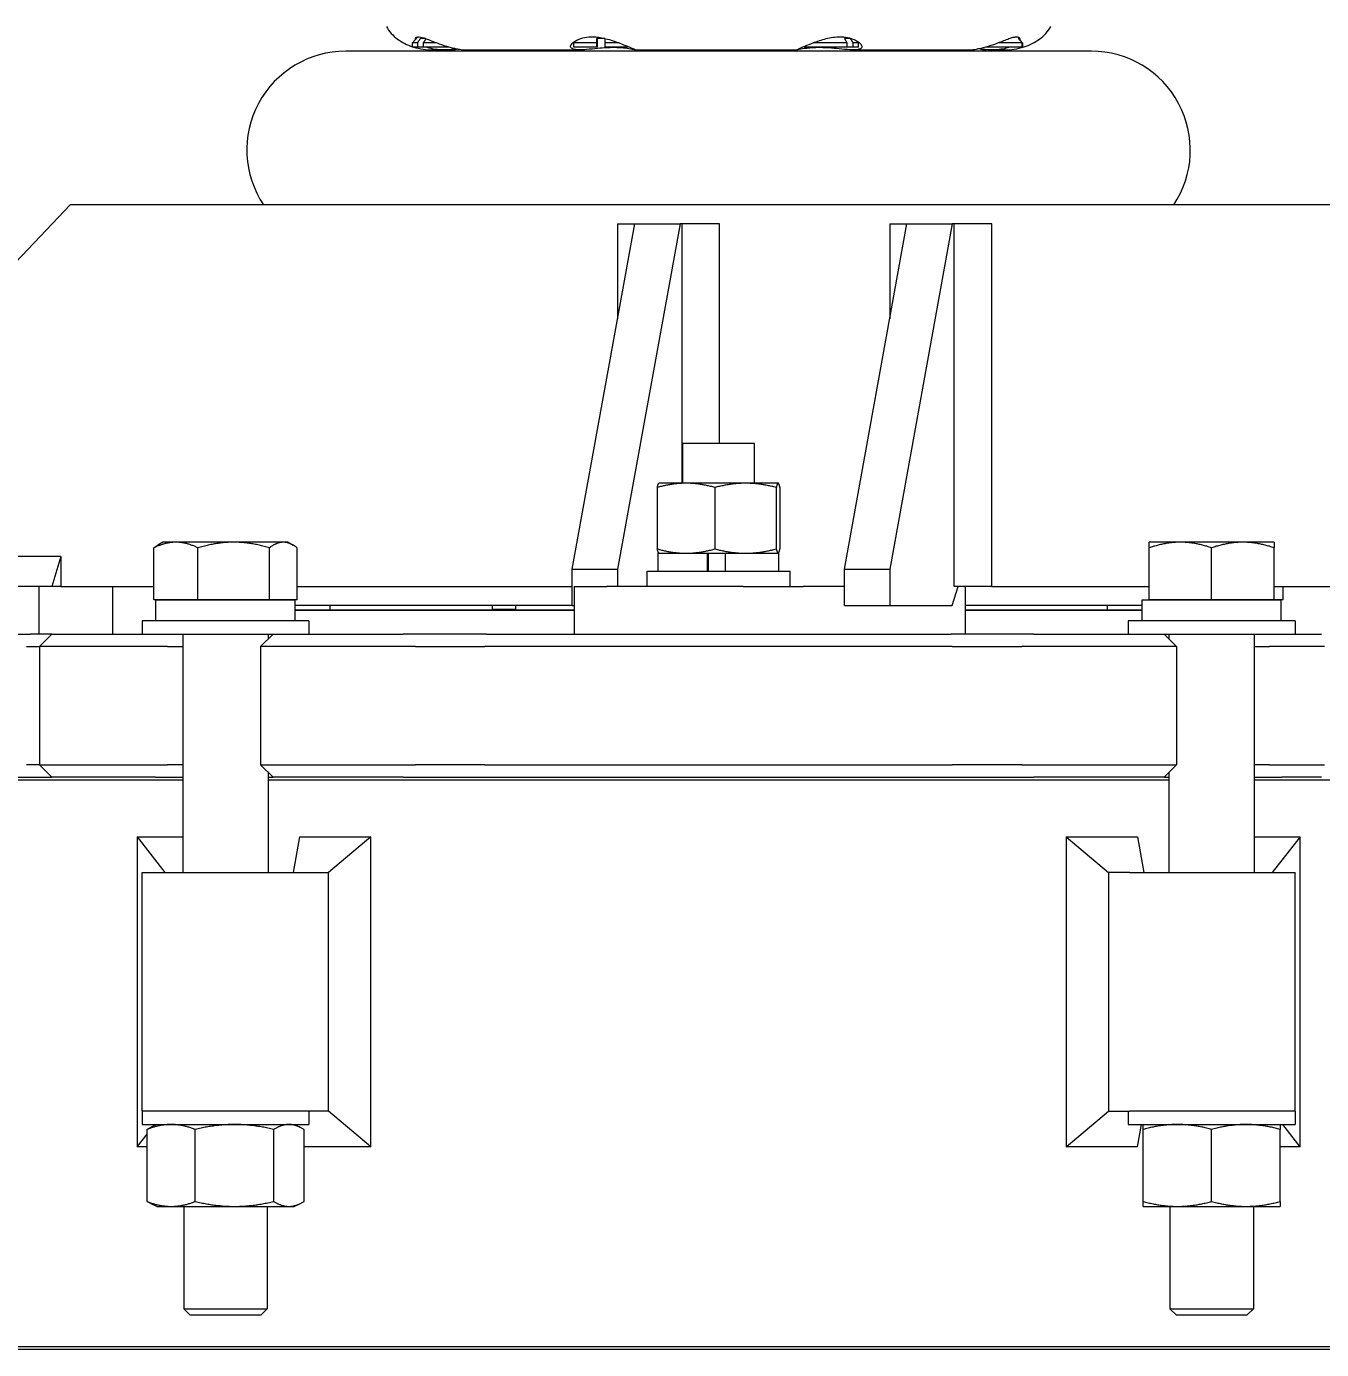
# Model space of a CAD drawing. Header units: inches. Extents: x 19 to 503, y 6 to 322.
# Drawn here: x 363.88 to 377.46, y 124.9 to 138.77 of the extents above; entities that cross this region are included whole.
import ezdxf

# ---------------------------------------------------------------- set-up
doc = ezdxf.new("R2010")
doc.units = ezdxf.units.IN
doc.header["$LTSCALE"] = 15
doc.header["$MEASUREMENT"] = 0
doc.layers.add('Dimension (ANSI)', color=7, linetype='Continuous', lineweight=25)
doc.layers.add('Visible (ANSI)', color=7, linetype='Continuous', lineweight=50)
doc.styles.add('MEMCOR Medium', font='arial.ttf')
doc.dimstyles.new('Default (ANSI)', dxfattribs={"dimscale": 15, "dimtxt": 0.15, "dimasz": 0.098425, "dimexe": 0.125, "dimexo": 0.0625, "dimgap": 0.031496, "dimtad": 0, "dimtih": 1, "dimtoh": 1, "dimdec": 4, "dimrnd": 1e-08, "dimzin": 3, "dimdsep": 46, "dimlunit": 5, "dimtxsty": 'MEMCOR Medium', "dimcen": 0.09, "dimdle": 0.393701, "dimclrd": 256, "dimclre": 256, "dimclrt": 256, "dimadec": 0, "dimazin": 1, "dimtfac": 0.8, "dimtofl": 0, "dimtmove": 0, "dimatfit": 3, "dimfxl": 1, "dimfrac": 1, "dimtolj": 1, "dimtzin": 4, "dimlwd": -1, "dimlwe": -1, "dimarcsym": 0})

# ---------------------------------------------------------------- blocks, each defined once
blk = doc.blocks.new('*D24')
at = {"layer": 'Defpoints', "color": 0, "transparency": 16777216}
for p in [(371.709, 141.416), (425.908, 141.416), (393.854, 44.463)]:
    blk.add_point(p, dxfattribs=at)
at = {"layer": 'Dimension (ANSI)', "transparency": 16777216}
for p, q in [((372.646, 141.416), (427.783, 141.416)), ((425.908, 139.94), (425.908, 125.155)), ((425.908, 45.94), (425.908, 109.677)), ((394.792, 44.463), (427.783, 44.463))]:
    blk.add_line(p, q, dxfattribs=at)
for points in [[(425.662, 139.94), (426.154, 139.94), (425.908, 141.416)], [(425.662, 45.94), (426.154, 45.94), (425.908, 44.463)]]:
    blk.add_solid(points, dxfattribs=at)
at = {"layer": 'Dimension (ANSI)', "transparency": 16777216, "char_height": 2.25, "attachment_point": 2, "style": 'MEMCOR Medium'}
for s, insert in [('\\A1; \\fArial|b0|i0;\\H2.2500;96{\\H0.8x;\\S15#16;} in', (425.908, 121.603)), ('\\A1;[2462.6 mm]{\\P\\fArial|b0|i0;\\H2.2500;SHIPPING\\P\\fArial|b0|i0;\\H2.2500;HEIGHT}', (425.908, 116.944))]:
    blk.add_mtext(s, dxfattribs=dict(at, insert=insert))

msp = doc.modelspace()

# ---------------------------------------------------------------- linework, layer by layer
at = {"layer": 'Visible (ANSI)', "linetype": 'Continuous', "lineweight": 18}
for p, q in [((367.97981, 138.66349), (367.9246, 138.59998)), ((367.97882, 138.59998), (367.9246, 138.59998)), ((367.9246, 138.55594), (367.9246, 138.59998)), ((367.97882, 138.55594), (367.97882, 138.59998)), ((368.0637, 138.64394), (368.00643, 138.64394)), ((368.0377, 138.59998), (368.0377, 138.55594)), ((368.17743, 138.59998), (368.0377, 138.59998)), ((369.63658, 138.62238), (369.61711, 138.59998)), ((369.85666, 138.59998), (369.61711, 138.59998)), ((369.61711, 138.55594), (369.61711, 138.59998)), ((369.85666, 138.55594), (369.85666, 138.59998)), ((369.94099, 138.64394), (369.857, 138.64394)), ((369.86156, 138.59998), (369.86156, 138.55594)), ((369.94065, 138.59998), (369.94065, 138.55594)), ((370.08792, 138.59998), (369.94065, 138.59998)), ((372.48266, 138.59998), (372.12494, 138.59998)), ((372.51544, 138.64394), (372.45553, 138.64394)), ((372.48266, 138.55594), (372.48266, 138.59998)), ((372.54257, 138.59998), (372.54257, 138.55594)), ((372.59975, 138.59998), (372.54257, 138.59998)), ((372.58177, 138.62066), (372.59975, 138.59998)), ((372.59975, 138.55594), (372.59975, 138.59998)), ((374.31856, 138.59998), (374.06406, 138.59998)), ((374.26695, 138.66337), (374.28384, 138.64394)), ((374.28384, 138.64394), (374.27985, 138.64394)), ((374.31856, 138.55594), (374.31856, 138.59998)), ((374.31929, 138.59998), (374.31929, 138.55594)), ((375.04386, 138.51257), (367.22386, 138.51257)), ((367.97882, 138.55594), (367.9246, 138.55594)), ((368.0377, 138.55594), (367.97882, 138.55594)), ((368.30879, 138.55594), (368.0377, 138.55594)), ((368.13866, 138.52594), (368.25407, 138.52594)), ((368.25407, 138.52594), (368.26887, 138.52594)), ((368.49033, 138.52594), (369.67977, 138.52594)), ((369.85666, 138.55594), (369.61711, 138.55594)), ((369.86156, 138.55594), (369.85666, 138.55594)), ((370.18511, 138.55594), (369.94065, 138.55594)), ((370.18511, 138.55594), (370.18511, 138.56134)), ((370.26033, 138.52594), (371.95726, 138.52594)), ((372.03175, 138.55594), (372.03175, 138.56256)), ((372.48266, 138.55594), (372.03175, 138.55594)), ((372.54257, 138.55594), (372.48266, 138.55594)), ((372.54204, 138.52594), (373.75242, 138.52594)), ((372.59975, 138.55594), (372.54257, 138.55594)), ((374.31856, 138.55594), (373.93229, 138.55594)), ((373.99885, 138.52594), (374.12906, 138.52594)), ((374.31929, 138.55594), (374.31856, 138.55594)), ((361.95537, 134.40094), (364.33301, 136.90094)), ((382.76083, 136.90094), (364.33301, 136.90094)), ((369.59968, 133.08094), (370.25479, 136.70094)), ((370.07501, 136.70094), (370.25479, 136.70094)), ((370.07501, 136.70094), (370.07501, 135.70753)), ((370.73032, 136.70094), (370.0752, 133.08094)), ((370.25479, 136.70094), (370.73032, 136.70094)), ((370.75118, 136.70094), (370.73032, 136.70094)), ((371.14495, 136.70094), (370.75118, 136.70094)), ((370.75118, 133.98294), (370.75118, 136.70094)), ((371.14495, 134.40094), (371.14495, 136.70094)), ((372.45285, 133.08094), (373.10796, 136.70094)), ((372.92818, 136.70094), (373.10796, 136.70094)), ((372.92818, 136.70094), (372.92818, 135.70753)), ((373.58349, 136.70094), (372.92837, 133.08094)), ((373.10796, 136.70094), (373.58349, 136.70094)), ((373.60435, 136.70094), (373.58349, 136.70094)), ((373.99812, 136.70094), (373.60435, 136.70094)), ((373.60435, 132.90094), (373.60435, 136.70094)), ((373.99812, 132.90094), (373.99812, 136.70094)), ((371.50921, 134.40094), (370.75921, 134.40094)), ((370.75921, 133.98294), (370.75921, 134.40094)), ((371.50921, 133.98294), (371.50921, 134.40094)), ((370.49079, 133.93785), (370.49079, 133.29403)), ((370.50921, 133.98294), (370.50831, 133.98252)), ((370.79318, 133.98294), (370.50921, 133.98294)), ((371.41729, 133.98294), (370.79318, 133.98294)), ((371.09558, 133.93785), (371.09558, 133.29403)), ((371.75831, 133.98294), (371.41729, 133.98294)), ((371.739, 133.93785), (371.739, 133.29403)), ((371.75921, 133.98294), (371.75831, 133.98294)), ((371.75921, 133.98294), (371.76011, 133.98252)), ((371.77763, 133.93785), (371.77763, 133.29403)), ((365.21273, 132.76057), (365.21273, 133.30598)), ((365.30773, 133.36457), (365.25368, 133.33336)), ((365.44329, 133.36457), (365.30773, 133.36457)), ((366.04936, 133.36457), (365.44329, 133.36457)), ((365.67386, 132.76057), (365.67386, 133.30598)), ((366.5698, 133.36457), (366.04936, 133.36457)), ((366.42486, 132.76057), (366.42486, 133.30598)), ((366.61973, 133.36457), (366.5698, 133.36457)), ((366.61973, 133.36457), (366.67378, 133.33336)), ((366.71473, 132.76057), (366.71473, 133.30598)), ((375.976, 133.36457), (375.648, 133.36457)), ((375.648, 132.76057), (375.648, 133.30598)), ((376.632, 133.36457), (375.976, 133.36457)), ((376.304, 132.76057), (376.304, 133.30598)), ((376.96, 133.36457), (376.632, 133.36457)), ((376.96, 132.76057), (376.96, 133.30598)), ((364.2379, 133.21344), (361.95537, 133.21344)), ((364.2379, 133.21344), (364.14134, 132.90094)), ((364.2379, 133.21344), (364.2379, 132.90094)), ((370.50171, 133.24894), (371.01846, 133.24894)), ((370.50171, 133.06094), (370.50171, 133.24894)), ((370.50921, 133.24894), (370.50831, 133.24936)), ((371.01872, 133.24894), (371.01846, 133.24894)), ((371.01846, 133.06094), (371.01846, 133.24894)), ((371.01872, 133.24894), (371.20634, 133.24894)), ((371.02744, 133.06094), (371.02744, 133.24894)), ((371.20634, 133.06094), (371.20634, 133.24894)), ((371.20634, 133.24894), (371.76671, 133.24894)), ((371.75921, 133.24894), (371.76011, 133.24936)), ((371.76671, 133.06094), (371.76671, 133.24894)), ((369.59968, 133.08094), (370.0752, 133.08094)), ((369.59968, 132.70094), (369.59968, 133.08094)), ((370.0752, 133.08094), (370.0752, 132.90094)), ((370.38421, 133.06094), (371.88421, 133.06094)), ((370.38421, 132.90094), (370.38421, 133.06094)), ((371.88421, 132.90094), (371.88421, 133.06094)), ((372.45285, 133.08094), (372.92837, 133.08094)), ((372.45285, 132.70094), (372.45285, 133.08094)), ((372.92837, 133.08094), (372.92837, 132.70094)), ((364.00614, 132.90094), (358.77533, 132.90094)), ((364.2379, 132.90094), (364.00614, 132.90094)), ((364.00614, 132.90094), (364.00614, 132.40094)), ((364.2379, 132.90094), (364.14134, 132.90094)), ((364.2379, 132.90094), (365.21273, 132.90094)), ((364.77868, 132.90094), (364.77868, 132.40094)), ((366.71473, 132.90094), (369.59968, 132.90094)), ((369.61811, 132.90094), (369.9636, 132.90094)), ((369.61811, 132.90094), (369.61811, 132.40094)), ((371.39019, 132.90094), (369.9636, 132.90094)), ((371.39019, 132.90094), (372.02022, 132.90094)), ((372.45285, 132.90094), (372.02022, 132.90094)), ((373.58349, 132.70094), (373.64529, 132.90094)), ((373.99812, 132.90094), (373.60435, 132.90094)), ((373.71982, 132.90094), (373.71982, 132.40094)), ((373.99812, 132.90094), (375.648, 132.90094)), ((376.96, 132.90094), (385.10615, 132.90094)), ((377.055, 132.76057), (377.055, 132.90094)), ((365.44329, 132.76057), (365.21273, 132.76057)), ((365.23423, 132.76056), (366.69323, 132.76056)), ((365.23423, 132.54156), (365.23423, 132.76056)), ((365.30773, 132.76057), (365.30773, 132.76056)), ((365.67386, 132.76057), (365.44329, 132.76057)), ((366.04936, 132.76057), (365.67386, 132.76057)), ((366.42486, 132.76057), (366.04936, 132.76057)), ((366.5698, 132.76057), (366.42486, 132.76057)), ((366.71473, 132.76057), (366.5698, 132.76057)), ((366.61973, 132.76057), (366.61973, 132.76056)), ((366.69323, 132.54156), (366.69323, 132.76056)), ((375.5745, 132.76056), (377.0335, 132.76056)), ((375.5745, 132.54156), (375.5745, 132.76056)), ((375.976, 132.76057), (375.648, 132.76057)), ((375.648, 132.76057), (375.648, 132.76056)), ((376.304, 132.76057), (375.976, 132.76057)), ((376.632, 132.76057), (376.304, 132.76057)), ((376.96, 132.76057), (376.632, 132.76057)), ((377.055, 132.76057), (376.96, 132.76057)), ((376.96, 132.76057), (376.96, 132.76056)), ((377.0335, 132.54156), (377.0335, 132.76056)), ((369.59968, 132.70094), (366.69323, 132.70094)), ((369.61811, 132.65094), (366.69323, 132.65094)), ((366.69323, 132.65094), (369.61811, 132.65094)), ((367.05794, 132.70094), (367.05794, 132.65094)), ((368.75886, 132.70094), (368.75886, 132.66094)), ((368.75886, 132.66094), (369.00362, 132.66094)), ((369.00362, 132.70094), (369.00362, 132.65094)), ((369.59968, 132.70094), (369.61811, 132.70094)), ((372.45285, 132.70094), (372.92837, 132.70094)), ((372.92837, 132.70094), (373.58349, 132.70094)), ((375.5745, 132.70094), (373.71982, 132.70094)), ((375.5745, 132.65094), (373.71982, 132.65094)), ((373.71982, 132.65094), (375.5745, 132.65094)), ((375.20979, 132.70094), (375.20979, 132.65094)), ((366.83873, 132.54156), (365.08873, 132.54156)), ((365.08873, 132.54156), (365.08873, 132.40094)), ((366.83873, 132.54156), (366.83873, 132.40094)), ((377.179, 132.54156), (375.429, 132.54156)), ((375.429, 132.54156), (375.429, 132.40094)), ((377.179, 132.54156), (377.179, 132.40094)), ((359.41071, 132.40094), (363.91396, 132.40094)), ((364.14322, 132.40094), (363.91396, 132.40094)), ((364.14322, 132.40094), (364.01322, 132.27094)), ((364.14322, 132.40094), (364.81125, 132.40094)), ((364.81125, 132.40094), (365.08377, 132.40094)), ((365.08377, 132.40094), (365.22733, 132.40094)), ((365.22733, 132.40094), (366.4616, 132.40094)), ((365.51623, 132.40094), (365.51623, 129.90094)), ((366.4616, 132.40094), (366.3316, 132.27094)), ((366.41123, 132.40094), (366.41123, 132.35057)), ((366.4616, 132.40094), (366.56146, 132.40094)), ((366.56146, 132.40094), (366.83755, 132.40094)), ((366.83755, 132.40094), (367.82808, 132.40094)), ((368.01709, 132.40094), (367.82808, 132.40094)), ((368.69673, 132.40094), (368.01709, 132.40094)), ((368.69673, 132.40094), (373.571, 132.40094)), ((374.25063, 132.40094), (373.571, 132.40094)), ((374.43965, 132.40094), (374.25063, 132.40094)), ((374.43965, 132.40094), (375.43018, 132.40094)), ((375.43018, 132.40094), (375.70627, 132.40094)), ((375.70627, 132.40094), (375.80612, 132.40094)), ((375.80612, 132.40094), (375.93612, 132.27094)), ((375.80612, 132.40094), (377.0404, 132.40094)), ((375.8565, 132.40094), (375.8565, 132.35057)), ((376.7515, 132.40094), (376.7515, 129.90094)), ((377.0404, 132.40094), (377.18396, 132.40094)), ((377.18396, 132.40094), (377.45647, 132.40094)), ((363.87622, 132.27094), (364.01322, 132.27094)), ((364.78107, 132.27094), (364.01322, 132.27094)), ((364.01322, 132.27094), (364.01322, 131.03094)), ((365.05489, 132.27094), (364.78107, 132.27094)), ((365.35562, 132.27094), (365.05489, 132.27094)), ((365.35562, 132.27094), (365.51623, 132.27094)), ((366.53963, 132.27094), (366.3316, 132.27094)), ((366.3316, 132.27094), (366.3316, 131.03094)), ((366.81704, 132.27094), (366.53963, 132.27094)), ((367.95558, 132.27094), (366.81704, 132.27094)), ((367.95558, 132.27094), (368.1446, 132.27094)), ((368.1446, 132.27094), (368.68399, 132.27094)), ((373.58374, 132.27094), (368.68399, 132.27094)), ((373.58374, 132.27094), (374.12313, 132.27094)), ((374.12313, 132.27094), (374.31215, 132.27094)), ((375.45068, 132.27094), (374.31215, 132.27094)), ((375.7281, 132.27094), (375.45068, 132.27094)), ((375.93612, 132.27094), (375.7281, 132.27094)), ((375.93612, 132.27094), (375.93612, 131.03094)), ((376.7515, 132.27094), (376.91211, 132.27094)), ((377.21284, 132.27094), (376.91211, 132.27094)), ((377.48665, 132.27094), (377.21284, 132.27094)), ((364.01322, 131.03094), (363.87622, 131.03094)), ((364.01322, 131.03094), (364.78107, 131.03094)), ((364.14322, 130.90094), (364.01322, 131.03094)), ((364.78107, 131.03094), (365.05489, 131.03094)), ((365.05489, 131.03094), (365.35562, 131.03094)), ((365.51623, 131.03094), (365.35562, 131.03094)), ((366.3316, 131.03094), (366.53963, 131.03094)), ((366.4616, 130.90094), (366.3316, 131.03094)), ((366.41123, 130.95131), (366.41123, 129.90094)), ((366.53963, 131.03094), (366.81704, 131.03094)), ((366.81704, 131.03094), (367.95558, 131.03094)), ((368.1446, 131.03094), (367.95558, 131.03094)), ((368.68399, 131.03094), (368.1446, 131.03094)), ((368.68399, 131.03094), (373.58374, 131.03094)), ((374.12313, 131.03094), (373.58374, 131.03094)), ((374.31215, 131.03094), (374.12313, 131.03094)), ((374.31215, 131.03094), (375.45068, 131.03094)), ((375.45068, 131.03094), (375.7281, 131.03094)), ((375.7281, 131.03094), (375.93612, 131.03094)), ((375.80612, 130.90094), (375.93612, 131.03094)), ((375.8565, 130.95131), (375.8565, 129.90094)), ((376.91211, 131.03094), (376.7515, 131.03094)), ((376.91211, 131.03094), (377.21284, 131.03094)), ((377.21284, 131.03094), (377.48665, 131.03094)), ((365.51623, 130.86969), (356.85807, 130.86969)), ((359.06747, 130.90094), (364.14322, 130.90094)), ((364.81125, 130.90094), (364.14322, 130.90094)), ((365.08377, 130.90094), (364.81125, 130.90094)), ((365.22812, 130.90094), (365.08377, 130.90094)), ((365.22812, 130.90094), (365.51623, 130.90094)), ((366.41123, 130.90094), (366.4616, 130.90094)), ((375.8565, 130.86969), (366.41123, 130.86969)), ((366.56146, 130.90094), (366.4616, 130.90094)), ((366.83755, 130.90094), (366.56146, 130.90094)), ((367.82808, 130.90094), (366.83755, 130.90094)), ((367.82808, 130.90094), (368.01709, 130.90094)), ((368.01709, 130.90094), (368.3518, 130.90094)), ((368.3518, 130.90094), (373.91593, 130.90094)), ((373.91593, 130.90094), (374.25063, 130.90094)), ((374.25063, 130.90094), (374.43965, 130.90094)), ((375.43018, 130.90094), (374.43965, 130.90094)), ((375.70627, 130.90094), (375.43018, 130.90094)), ((375.80612, 130.90094), (375.70627, 130.90094)), ((375.80612, 130.90094), (375.8565, 130.90094)), ((376.7515, 130.90094), (377.03961, 130.90094)), ((385.40965, 130.86969), (376.7515, 130.86969)), ((377.18396, 130.90094), (377.03961, 130.90094)), ((377.45647, 130.90094), (377.18396, 130.90094)), ((365.03664, 130.27579), (365.03664, 127.02609)), ((365.03664, 130.27579), (365.51623, 130.27579)), ((365.03664, 130.27579), (365.32799, 129.90094)), ((366.74046, 130.27579), (366.67459, 129.90094)), ((366.74046, 130.27579), (367.4883, 130.27579)), ((367.4883, 130.27579), (367.04436, 129.90094)), ((367.4883, 127.02609), (367.4883, 130.27579)), ((374.77943, 130.27579), (374.77943, 127.02609)), ((374.77943, 130.27579), (375.52726, 130.27579)), ((374.77943, 130.27579), (375.22336, 129.90094)), ((375.52726, 130.27579), (375.59314, 129.90094)), ((376.7515, 130.27579), (377.23109, 130.27579)), ((377.23109, 130.27579), (376.93974, 129.90094)), ((377.23109, 127.02609), (377.23109, 130.27579)), ((365.08873, 129.90094), (366.82192, 129.90094)), ((365.08873, 127.40094), (365.08873, 129.90094)), ((366.82192, 129.90094), (367.04436, 129.90094)), ((367.04436, 127.40094), (367.04436, 129.90094)), ((375.44581, 129.90094), (375.22336, 129.90094)), ((375.22336, 129.90094), (375.22336, 127.40094)), ((375.44581, 129.90094), (377.179, 129.90094)), ((377.179, 127.40094), (377.179, 129.90094)), ((366.82192, 127.40094), (365.08873, 127.40094)), ((366.82192, 127.40094), (365.08873, 127.40094)), ((365.08873, 127.40094), (365.08873, 127.26031)), ((367.04436, 127.40094), (366.82192, 127.40094)), ((366.83873, 127.40094), (366.83873, 127.26031)), ((367.4883, 127.02609), (367.04436, 127.40094)), ((374.77943, 127.02609), (375.22336, 127.40094)), ((375.22336, 127.40094), (375.44581, 127.40094)), ((375.429, 127.40094), (375.429, 127.26031)), ((377.179, 127.40094), (375.44581, 127.40094)), ((377.179, 127.40094), (375.44581, 127.40094)), ((377.179, 127.40094), (377.179, 127.26031)), ((365.08873, 127.26031), (366.83873, 127.26031)), ((365.1406, 126.45318), (365.1406, 127.20845)), ((365.24473, 127.26031), (365.18549, 127.23269)), ((365.20388, 127.24127), (365.21869, 127.26031)), ((365.64602, 126.45318), (365.64602, 127.20845)), ((366.46914, 126.45318), (366.46914, 127.20845)), ((366.68273, 127.26031), (366.74197, 127.23269)), ((366.70078, 127.2519), (366.6993, 127.26031)), ((366.78686, 126.45318), (366.78686, 127.20845)), ((375.429, 127.26031), (377.179, 127.26031)), ((375.52726, 127.02609), (375.56843, 127.26031)), ((375.585, 126.45318), (375.585, 127.20845)), ((376.304, 126.45318), (376.304, 127.20845)), ((377.023, 126.45318), (377.023, 127.20845)), ((377.23109, 127.02609), (377.04904, 127.26031)), ((365.03664, 127.02609), (365.1406, 127.15986)), ((365.1406, 127.02609), (365.03664, 127.02609)), ((367.4883, 127.02609), (366.78686, 127.02609)), ((375.52726, 127.02609), (374.77943, 127.02609)), ((377.23109, 127.02609), (377.023, 127.02609)), ((365.24473, 126.40131), (365.18549, 126.42894)), ((365.24473, 126.40131), (365.39331, 126.40131)), ((365.39331, 126.40131), (366.05758, 126.40131)), ((365.52623, 126.40131), (365.52623, 125.32668)), ((366.05758, 126.40131), (366.628, 126.40131)), ((366.40123, 126.40131), (366.40123, 125.32668)), ((366.628, 126.40131), (366.68273, 126.40131)), ((366.68273, 126.40131), (366.74197, 126.42894)), ((375.585, 126.40131), (375.9445, 126.40131)), ((375.8665, 126.40131), (375.8665, 125.32668)), ((375.9445, 126.40131), (376.6635, 126.40131)), ((376.6635, 126.40131), (377.023, 126.40131)), ((376.7415, 126.40131), (376.7415, 125.32668)), ((365.52623, 125.32668), (366.40123, 125.32668)), ((365.59439, 125.26056), (365.52623, 125.32668)), ((366.33307, 125.26056), (365.59439, 125.26056)), ((366.33307, 125.26056), (366.40123, 125.32668)), ((375.8665, 125.32668), (376.7415, 125.32668)), ((375.93466, 125.26056), (375.8665, 125.32668)), ((376.67333, 125.26056), (375.93466, 125.26056)), ((376.67333, 125.26056), (376.7415, 125.32668)), ((346.13265, 124.93219), (389.12442, 124.93219)), ((389.12442, 124.90094), (346.16393, 124.90094))]:
    msp.add_line(p, q, dxfattribs=at)
for centre, radius, start, end in [((368.016, 138.97681), 0.41925, 209.34172, 233.614904), ((374.25173, 138.97681), 0.41925, 306.385096, 330.65828), ((368.09019, 139.07749), 0.54432, 233.614904, 252.289212), ((374.17754, 139.07749), 0.54432, 286.973148, 306.385096), ((367.22386, 137.47594), 1.03663, 90, 213.688743), ((368.13866, 139.23632), 0.71038, 253.289325, 270), ((368.25024, 138.93063), 0.41885, 273.528454, 289.10183), ((374.01749, 138.93063), 0.41885, 252.011788, 266.471546), ((374.12906, 139.23632), 0.71038, 270, 286.973148), ((375.04386, 137.47594), 1.03663, 326.311257, 90)]:
    msp.add_arc(centre, radius, start, end, dxfattribs=at)
for points, knots in [([(367.95568, 138.63929), (367.9548, 138.64544), (367.95604, 138.6508), (367.96326, 138.65972), (367.97001, 138.66272), (367.98845, 138.66417), (367.99963, 138.66289), (368.03076, 138.65566), (368.05212, 138.64833), (368.07633, 138.63929)], [-0.853530108, -0.853530108, -0.853530108, -0.853530108, -0.673931626, -0.673931626, -0.462453658, -0.462453658, -0.264803427, -0.264803427, -0.000211713, -0.000211713, -0.000211713, -0.000211713]), ([(368.07633, 138.63929), (368.09617, 138.63187), (368.11792, 138.62321), (368.16118, 138.6062), (368.18248, 138.59791), (368.23677, 138.57798), (368.2709, 138.56642), (368.30537, 138.55688)], [-0.676925671, -0.676925671, -0.676925671, -0.676925671, -0.460674817, -0.460674817, -0.272898687, -0.272898687, -0.000063868, -0.000063868, -0.000063868, -0.000063868]), ([(369.58269, 138.55688), (369.58009, 138.56742), (369.5862, 138.58041), (369.61402, 138.60977), (369.63934, 138.62643), (369.67172, 138.63929)], [-0.679188546, -0.679188546, -0.679188546, -0.679188546, -0.376237446, -0.376237446, 0, 0, 0, 0]), ([(369.67172, 138.63929), (369.69455, 138.64836), (369.72111, 138.6557), (369.78071, 138.66408), (369.8132, 138.66482), (369.88722, 138.65842), (369.92808, 138.65011), (369.96817, 138.63929)], [-0.853407262, -0.853407262, -0.853407262, -0.853407262, -0.588484051, -0.588484051, -0.31644113, -0.31644113, 0, 0, 0, 0]), ([(369.96817, 138.63929), (369.99535, 138.63196), (370.02221, 138.6234), (370.07183, 138.60615), (370.09491, 138.59746), (370.14612, 138.57745), (370.17332, 138.5662), (370.19592, 138.55688)], [-0.676901727, -0.676901727, -0.676901727, -0.676901727, -0.463014563, -0.463014563, -0.266547913, -0.266547913, 0, 0, 0, 0]), ([(372.01823, 138.55688), (372.04331, 138.56744), (372.0744, 138.58045), (372.15006, 138.60981), (372.19669, 138.62645), (372.24426, 138.63929)], [-0.679255692, -0.679255692, -0.679255692, -0.679255692, -0.375783136, -0.375783136, -0.000065342, -0.000065342, -0.000065342, -0.000065342]), ([(372.24426, 138.63929), (372.26703, 138.64544), (372.29011, 138.6508), (372.34024, 138.65972), (372.36707, 138.66272), (372.41766, 138.66417), (372.44106, 138.66289), (372.49282, 138.65566), (372.51966, 138.64833), (372.54286, 138.63929)], [-0.853530108, -0.853530108, -0.853530108, -0.853530108, -0.673931626, -0.673931626, -0.462453658, -0.462453658, -0.264803427, -0.264803427, -0.000211713, -0.000211713, -0.000211713, -0.000211713]), ([(372.54286, 138.63929), (372.56188, 138.63187), (372.57854, 138.62321), (372.60432, 138.6062), (372.61422, 138.59791), (372.63226, 138.57798), (372.63765, 138.56642), (372.6359, 138.55688)], [-0.676925671, -0.676925671, -0.676925671, -0.676925671, -0.460674817, -0.460674817, -0.272898687, -0.272898687, -0.000063868, -0.000063868, -0.000063868, -0.000063868]), ([(373.93571, 138.55688), (373.97379, 138.56744), (374.01162, 138.58045), (374.09075, 138.60981), (374.13141, 138.62645), (374.16635, 138.63929)], [-0.679255692, -0.679255692, -0.679255692, -0.679255692, -0.375783136, -0.375783136, -0.000065342, -0.000065342, -0.000065342, -0.000065342]), ([(374.16635, 138.63929), (374.18307, 138.64544), (374.19851, 138.6508), (374.22886, 138.65972), (374.24305, 138.66272), (374.26579, 138.66417), (374.27443, 138.66289), (374.28902, 138.65566), (374.29289, 138.64833), (374.29218, 138.63929)], [-0.853530108, -0.853530108, -0.853530108, -0.853530108, -0.673931626, -0.673931626, -0.462453658, -0.462453658, -0.264803427, -0.264803427, -0.000211713, -0.000211713, -0.000211713, -0.000211713]), ([(368.25407, 138.52594), (368.24739, 138.52594), (368.24068, 138.52602), (368.20226, 138.52699), (368.17111, 138.52976), (368.1106, 138.5399), (368.0827, 138.54723), (368.05841, 138.55594)], [-0.554474127, -0.554474127, -0.554474127, -0.554474127, -0.502920157, -0.502920157, -0.261137559, -0.261137559, -0.009124832, -0.009124832, -0.009124832, -0.009124832]), ([(368.39547, 138.53582), (368.37579, 138.53343), (368.35493, 138.53113), (368.30797, 138.5273), (368.28139, 138.52594), (368.25407, 138.52594)], [-0.947178436, -0.947178436, -0.947178436, -0.947178436, -0.765579916, -0.765579916, -0.554474127, -0.554474127, -0.554474127, -0.554474127]), ([(368.26887, 138.52594), (368.2823, 138.52594), (368.29564, 138.52627), (368.33361, 138.52795), (368.35732, 138.52994), (368.37959, 138.53225)], [-2.352656407, -2.352656407, -2.352656407, -2.352656407, -2.255257183, -2.255257183, -2.071910836, -2.071910836, -2.071910836, -2.071910836]), ([(368.30537, 138.55688), (368.33144, 138.54967), (368.35736, 138.54333), (368.40641, 138.53352), (368.42901, 138.53009), (368.46467, 138.5266), (368.4783, 138.52594), (368.49033, 138.52594)], [-2.871544461, -2.871544461, -2.871544461, -2.871544461, -2.678099034, -2.678099034, -2.491240177, -2.491240177, -2.352656407, -2.352656407, -2.352656407, -2.352656407]), ([(369.67977, 138.52594), (369.67442, 138.52594), (369.66923, 138.52602), (369.64077, 138.527), (369.62185, 138.52977), (369.59318, 138.54009), (369.58494, 138.54775), (369.58269, 138.55688)], [-0.554377565, -0.554377565, -0.554377565, -0.554377565, -0.502552076, -0.502552076, -0.261034155, -0.261034155, 0, 0, 0, 0]), ([(370.26033, 138.52594), (370.2576, 138.52594), (370.25128, 138.52708), (370.22628, 138.53181), (370.20208, 138.53656), (370.14969, 138.54353), (370.12564, 138.54598), (370.07837, 138.5488), (370.0558, 138.54946), (370.00873, 138.54938), (369.98427, 138.54864), (369.92861, 138.54562), (369.89719, 138.54303), (369.82638, 138.5364), (369.78702, 138.53215), (369.72493, 138.52725), (369.70115, 138.52594), (369.67977, 138.52594)], [-2.47054421, -2.47054421, -2.47054421, -2.47054421, -2.26484412, -2.26484412, -1.92294045, -1.92294045, -1.68830482, -1.68830482, -1.49561192, -1.49561192, -1.30174231, -1.30174231, -1.06305664, -1.06305664, -0.76167016, -0.76167016, -0.55437757, -0.55437757, -0.55437757, -0.55437757]), ([(370.19592, 138.55688), (370.21677, 138.54828), (370.23366, 138.54096), (370.25615, 138.5306), (370.2618, 138.52757), (370.26188, 138.5261), (370.26136, 138.52594), (370.26033, 138.52594)], [-3.059543504, -3.059543504, -3.059543504, -3.059543504, -2.798086987, -2.798086987, -2.548233905, -2.548233905, -2.470544209, -2.470544209, -2.470544209, -2.470544209]), ([(371.95726, 138.52594), (371.95642, 138.52594), (371.95582, 138.52602), (371.95397, 138.52699), (371.95833, 138.52976), (371.97938, 138.54009), (371.99652, 138.54775), (372.01823, 138.55688)], [-0.554474127, -0.554474127, -0.554474127, -0.554474127, -0.502920157, -0.502920157, -0.261137559, -0.261137559, -0.000088707, -0.000088707, -0.000088707, -0.000088707]), ([(372.54204, 138.52594), (372.53151, 138.52594), (372.52031, 138.52627), (372.47457, 138.52854), (372.43688, 138.5323), (372.36278, 138.53961), (372.32664, 138.54311), (372.26916, 138.54709), (372.24749, 138.54822), (372.20897, 138.54936), (372.19198, 138.54953), (372.15772, 138.54917), (372.14054, 138.54858), (372.10075, 138.54632), (372.07886, 138.54427), (372.02472, 138.5377), (371.99764, 138.53263), (371.96846, 138.5273), (371.96073, 138.52594), (371.95726, 138.52594)], [-2.35265641, -2.35265641, -2.35265641, -2.35265641, -2.25525718, -2.25525718, -1.97449633, -1.97449633, -1.71890116, -1.71890116, -1.56172628, -1.56172628, -1.43340495, -1.43340495, -1.29589243, -1.29589243, -1.10120059, -1.10120059, -0.76557992, -0.76557992, -0.55447413, -0.55447413, -0.55447413, -0.55447413]), ([(372.6359, 138.55688), (372.63458, 138.54967), (372.6295, 138.54333), (372.61133, 138.53352), (372.59874, 138.53009), (372.57063, 138.5266), (372.55702, 138.52594), (372.54204, 138.52594)], [-2.871544461, -2.871544461, -2.871544461, -2.871544461, -2.678099034, -2.678099034, -2.491240177, -2.491240177, -2.352656407, -2.352656407, -2.352656407, -2.352656407]), ([(373.75242, 138.52594), (373.75654, 138.52594), (373.76087, 138.52602), (373.78672, 138.52699), (373.81184, 138.52976), (373.87029, 138.54009), (373.90277, 138.54775), (373.93571, 138.55688)], [-0.554474127, -0.554474127, -0.554474127, -0.554474127, -0.502920157, -0.502920157, -0.261137559, -0.261137559, -0.000088707, -0.000088707, -0.000088707, -0.000088707]), ([(373.99885, 138.52594), (373.98543, 138.52594), (373.97209, 138.52627), (373.92094, 138.52854), (373.88552, 138.5323), (373.85264, 138.53628), (373.85136, 138.53643), (373.85009, 138.53659)], [-2.352656407, -2.352656407, -2.352656407, -2.352656407, -2.255257183, -2.255257183, -1.974496331, -1.974496331, -1.963106578, -1.963106578, -1.963106578, -1.963106578]), ([(374.19345, 138.55594), (374.17472, 138.54911), (374.15366, 138.54311), (374.10719, 138.53352), (374.08231, 138.53009), (374.03722, 138.5266), (374.01795, 138.52594), (373.99885, 138.52594)], [-2.86307566, -2.86307566, -2.86307566, -2.86307566, -2.678099034, -2.678099034, -2.491240177, -2.491240177, -2.352656407, -2.352656407, -2.352656407, -2.352656407])]:
    msp.add_open_spline(points, degree=3, knots=knots, dxfattribs=at)
for points in [[(367.95624, 138.63638), (367.95601, 138.63737), (367.95582, 138.63834), (367.95568, 138.63929)], [(374.29218, 138.63929), (374.29201, 138.63707), (374.29156, 138.63473), (374.29084, 138.63231)]]:
    msp.add_open_spline(points, degree=3, dxfattribs=at)
for points, weights in [([(367.97882, 138.59998), (367.99362, 138.62359), (368.00643, 138.64394)], [1, 1.00267954782, 1]), ([(368.06501, 138.64347), (368.05233, 138.62331), (368.0377, 138.59998)], [1.00006147459, 1.00264844961, 1]), ([(369.85666, 138.59998), (369.85684, 138.62359), (369.857, 138.64394)], [1, 1.00267954782, 1]), ([(369.86122, 138.64394), (369.86138, 138.62359), (369.86156, 138.59998)], [1, 1.00267954782, 1]), ([(369.94099, 138.64394), (369.94084, 138.62359), (369.94065, 138.59998)], [1, 1.00267954782, 1]), ([(372.48266, 138.59998), (372.46812, 138.62359), (372.45553, 138.64394)], [1, 1.00267954782, 1]), ([(372.51544, 138.64394), (372.52803, 138.62359), (372.54257, 138.59998)], [1, 1.00267954782, 1]), ([(374.31856, 138.59998), (374.29781, 138.62359), (374.27985, 138.64394)], [1, 1.00267954782, 1]), ([(374.28059, 138.64394), (374.29854, 138.62359), (374.31929, 138.59998)], [1, 1.00267954782, 1]), ([(370.79318, 133.98294), (370.65284, 133.98294), (370.49079, 133.93785)], [1, 1.0379548493, 1]), ([(370.49079, 133.93785), (370.50017, 133.97873), (370.50831, 133.98252)], [1, 1.03428601169, 1.00662839197]), ([(371.09558, 133.93785), (370.93352, 133.98294), (370.79318, 133.98294)], [1, 1.0379548493, 1]), ([(371.41729, 133.98294), (371.26798, 133.98294), (371.09558, 133.93785)], [1, 1.0379548493, 1]), ([(371.739, 133.93785), (371.56659, 133.98294), (371.41729, 133.98294)], [1, 1.0379548493, 1]), ([(371.75831, 133.98294), (371.74935, 133.98294), (371.739, 133.93785)], [1, 1.0379548493, 1]), ([(371.77763, 133.93785), (371.76728, 133.98294), (371.75831, 133.98294)], [1, 1.0379548493, 1]), ([(365.44329, 133.36457), (365.33629, 133.36457), (365.21273, 133.30598)], [1, 1.0379548493, 1]), ([(365.21273, 133.30598), (365.23387, 133.32192), (365.25368, 133.33336)], [1, 1.01005189042, 1.01477953359]), ([(365.67386, 133.30598), (365.5503, 133.36457), (365.44329, 133.36457)], [1, 1.0379548493, 1]), ([(366.04936, 133.36457), (365.87509, 133.36457), (365.67386, 133.30598)], [1, 1.0379548493, 1]), ([(366.42486, 133.30598), (366.22363, 133.36457), (366.04936, 133.36457)], [1, 1.0379548493, 1]), ([(366.5698, 133.36457), (366.50253, 133.36457), (366.42486, 133.30598)], [1, 1.0379548493, 1]), ([(366.71473, 133.30598), (366.63706, 133.36457), (366.5698, 133.36457)], [1, 1.0379548493, 1]), ([(375.648, 133.30598), (375.648, 133.36457), (375.648, 133.36457)], [1, 1.0379548493, 1]), ([(375.976, 133.36457), (375.82377, 133.36457), (375.648, 133.30598)], [1, 1.0379548493, 1]), ([(376.304, 133.30598), (376.12822, 133.36457), (375.976, 133.36457)], [1, 1.0379548493, 1]), ([(376.632, 133.36457), (376.47977, 133.36457), (376.304, 133.30598)], [1, 1.0379548493, 1]), ([(376.96, 133.30598), (376.78422, 133.36457), (376.632, 133.36457)], [1, 1.0379548493, 1]), ([(376.96, 133.36457), (376.96, 133.36457), (376.96, 133.30598)], [1, 1.0379548493, 1]), ([(370.50831, 133.24936), (370.50017, 133.25315), (370.49079, 133.29403)], [1.00662839197, 1.03428601169, 1]), ([(370.49079, 133.29403), (370.65284, 133.24894), (370.79318, 133.24894)], [1, 1.0379548493, 1]), ([(370.79318, 133.24894), (370.93352, 133.24894), (371.09558, 133.29403)], [1, 1.0379548493, 1]), ([(371.09558, 133.29403), (371.26798, 133.24894), (371.41729, 133.24894)], [1, 1.0379548493, 1]), ([(371.41729, 133.24894), (371.56659, 133.24894), (371.739, 133.29403)], [1, 1.0379548493, 1]), ([(371.739, 133.29403), (371.74935, 133.24894), (371.75831, 133.24894)], [1, 1.0379548493, 1]), ([(371.75831, 133.24894), (371.76728, 133.24894), (371.77763, 133.29403)], [1, 1.0379548493, 1]), ([(365.39331, 127.26031), (365.27603, 127.26031), (365.1406, 127.20845)], [1, 1.0379548493, 1]), ([(365.1406, 127.20845), (365.16377, 127.22256), (365.18549, 127.23269)], [1, 1.01005189042, 1.01477953359]), ([(365.64602, 127.20845), (365.51059, 127.26031), (365.39331, 127.26031)], [1, 1.0379548493, 1]), ([(366.05758, 127.26031), (365.86657, 127.26031), (365.64602, 127.20845)], [1, 1.0379548493, 1]), ([(366.46914, 127.20845), (366.24859, 127.26031), (366.05758, 127.26031)], [1, 1.0379548493, 1]), ([(366.628, 127.26031), (366.55428, 127.26031), (366.46914, 127.20845)], [1, 1.0379548493, 1]), ([(366.78686, 127.20845), (366.70173, 127.26031), (366.628, 127.26031)], [1, 1.0379548493, 1]), ([(375.585, 127.20845), (375.585, 127.26031), (375.585, 127.26031)], [1, 1.0379548493, 1]), ([(375.9445, 127.26031), (375.77765, 127.26031), (375.585, 127.20845)], [1, 1.0379548493, 1]), ([(376.304, 127.20845), (376.11134, 127.26031), (375.9445, 127.26031)], [1, 1.0379548493, 1]), ([(376.6635, 127.26031), (376.49665, 127.26031), (376.304, 127.20845)], [1, 1.0379548493, 1]), ([(377.023, 127.20845), (376.83034, 127.26031), (376.6635, 127.26031)], [1, 1.0379548493, 1]), ([(377.023, 127.26031), (377.023, 127.26031), (377.023, 127.20845)], [1, 1.0379548493, 1]), ([(365.18549, 126.42894), (365.16377, 126.43907), (365.1406, 126.45318)], [1.01477953359, 1.01005189042, 1]), ([(365.1406, 126.45318), (365.27603, 126.40131), (365.39331, 126.40131)], [1, 1.0379548493, 1]), ([(365.39331, 126.40131), (365.51059, 126.40131), (365.64602, 126.45318)], [1, 1.0379548493, 1]), ([(365.64602, 126.45318), (365.86657, 126.40131), (366.05758, 126.40131)], [1, 1.0379548493, 1]), ([(366.05758, 126.40131), (366.24859, 126.40131), (366.46914, 126.45318)], [1, 1.0379548493, 1]), ([(366.46914, 126.45318), (366.55428, 126.40131), (366.628, 126.40131)], [1, 1.0379548493, 1]), ([(366.628, 126.40131), (366.70173, 126.40131), (366.78686, 126.45318)], [1, 1.0379548493, 1]), ([(375.585, 126.40131), (375.585, 126.40131), (375.585, 126.45318)], [1, 1.0379548493, 1]), ([(375.585, 126.45318), (375.77765, 126.40131), (375.9445, 126.40131)], [1, 1.0379548493, 1]), ([(375.9445, 126.40131), (376.11134, 126.40131), (376.304, 126.45318)], [1, 1.0379548493, 1]), ([(376.304, 126.45318), (376.49665, 126.40131), (376.6635, 126.40131)], [1, 1.0379548493, 1]), ([(376.6635, 126.40131), (376.83034, 126.40131), (377.023, 126.45318)], [1, 1.0379548493, 1]), ([(377.023, 126.45318), (377.023, 126.40131), (377.023, 126.40131)], [1, 1.0379548493, 1])]:
    msp.add_rational_spline(points, weights, degree=2, dxfattribs=at)

# ---------------------------------------------------------------- dimensions: what is measured, and where the dimension line sits
at = {"layer": 'Dimension (ANSI)'}
dim = msp.add_linear_dim(base=(425.90787, 141.41594), p1=(393.85431, 44.46344), p2=(371.70886, 141.41594), angle=90, text=' \\fArial|b0|i0;\\H2.2500;<> in\\X[2462.6 mm]{\\P\\fArial|b0|i0;\\H2.2500;SHIPPING\\P\\fArial|b0|i0;\\H2.2500;HEIGHT}', dimstyle='Default (ANSI)', override={"dimgap": 0.031496, "dimdec": 4, "dimpost": '', "dimtol": 0, "dimlim": 0, "dimtp": 0, "dimtm": 0, "dimtdec": 2, "dimatfit": 1, "dimtvp": -0.375}, dxfattribs=at)
dim.commit()
dim.dimension.update_dxf_attribs({"geometry": '*D24', "text_midpoint": (425.90787, 117.41617), "dimtype": 160})

doc.saveas('drawing.dxf')
